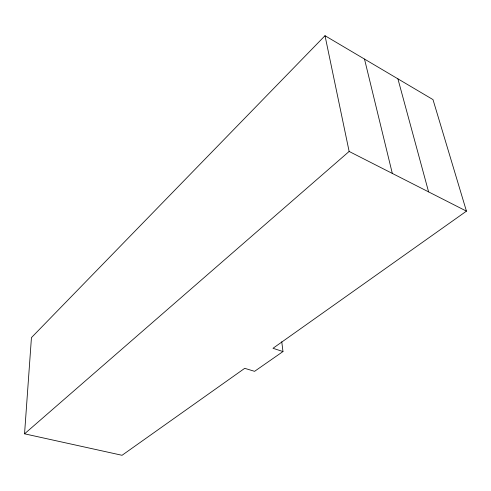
<?xml version="1.0" encoding="UTF-8"?>
<svg xmlns="http://www.w3.org/2000/svg" width="491" height="491" viewBox="0 0 491 491"><rect width="100%" height="100%" fill="white"/><g stroke="black" fill="none" stroke-linecap="round" stroke-linejoin="round"><path stroke-width="0.74" d="M282.976 351.556L254.577 371.331L244.727 368.324L122.044 455.292L24.55 433.817L31.442 337.612L325.011 35.708L432.994 99.599L466.45 211.148L272.996 348.285L282.976 351.556L281.754 341.736M24.55 433.817L349.138 151.449L325.011 35.708M349.138 151.449L466.45 211.148M397.913 78.842L428.6 191.889M364.5 59.073L392.315 173.421"/></g></svg>
